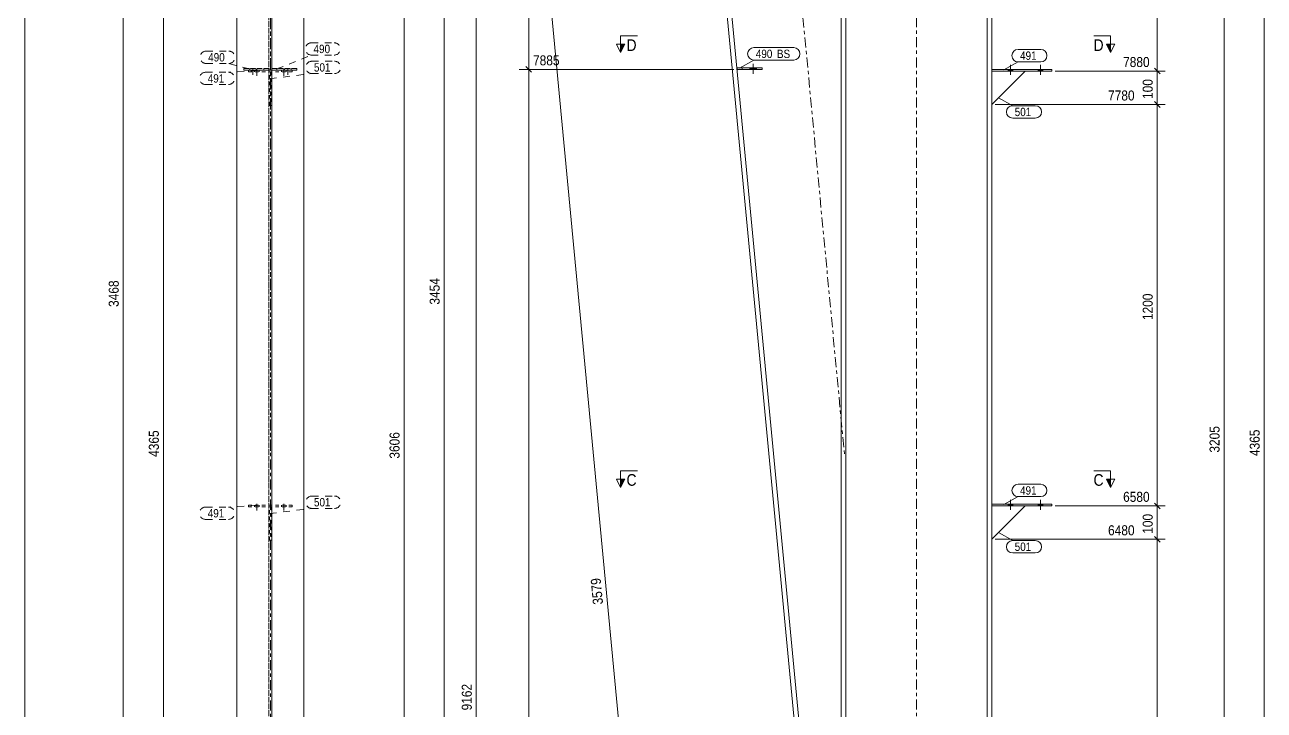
# Model space of a CAD drawing. Header units: millimetres. Extents: x 2 to 579, y 1 to 825.
# Drawn here: x 5 to 375.7, y 385.9 to 590.8 of the extents above; entities that cross this region are included whole.
import ezdxf

# ---------------------------------------------------------------- set-up
doc = ezdxf.new("R2010")
doc.units = ezdxf.units.MM
for name, pattern in [('XKITLINE00', [0]), ('XKITLINE01', [4, 1, -1, 1, -1]), ('XKITLINE02', [4, 2, -2]), ('XKITLINE03', [6, 3, -1, 1, -1])]:
    doc.linetypes.add(name, pattern=pattern)
for name, color, linetype, lineweight in [('Bolt', 3, 'Continuous', 0), ('Dimensions', 7, 'Continuous', 0), ('DrawingSheet', 5, 'Continuous', 0), ('Part', 2, 'Continuous', 0), ('PartMark', 7, 'Continuous', 0), ('Section', 6, 'Continuous', 0)]:
    doc.layers.add(name, color=color, linetype=linetype, lineweight=lineweight)
doc.styles.add('ARIAL', font='ARIAL.TTF')

# ---------------------------------------------------------------- blocks, each defined once
blk = doc.blocks.new('*A13')
at = {"layer": 'Bolt'}
for points in [[(300.52, 577.44), (300.52, 576.94), (299.12, 576.94), (299.12, 577.44)], [(300.52, 577.44), (300.52, 576.94), (299.12, 576.94), (299.12, 577.44)], [(309.52, 577.44), (309.52, 576.94), (308.12, 576.94), (308.12, 577.44)], [(309.52, 577.44), (309.52, 576.94), (308.12, 576.94), (308.12, 577.44)]]:
    blk.add_hatch(color=3, dxfattribs=at).paths.add_polyline_path(points, flags=17)
at = {"layer": 'Bolt', "color": 3, "linetype": 'XKITLINE00', "lineweight": 0}
for p, q in [((299.82, 575.78), (299.82, 578.78)), ((299.82, 575.78), (299.82, 578.78)), ((308.82, 575.78), (308.82, 578.78)), ((308.82, 575.78), (308.82, 578.78)), ((299.12, 576.94), (299.12, 577.44)), ((299.12, 576.94), (299.12, 577.44)), ((300.52, 576.94), (300.52, 577.44)), ((300.52, 576.94), (300.52, 577.44)), ((308.12, 576.94), (308.12, 577.44)), ((308.12, 576.94), (308.12, 577.44)), ((309.52, 576.94), (309.52, 577.44)), ((309.52, 576.94), (309.52, 577.44))]:
    blk.add_line(p, q, dxfattribs=at)
blk = doc.blocks.new('*A14')
at = {"layer": 'Bolt'}
for points in [[(300.52, 447.44), (300.52, 446.94), (299.12, 446.94), (299.12, 447.44)], [(300.52, 447.44), (300.52, 446.94), (299.12, 446.94), (299.12, 447.44)], [(309.52, 447.44), (309.52, 446.94), (308.12, 446.94), (308.12, 447.44)], [(309.52, 447.44), (309.52, 446.94), (308.12, 446.94), (308.12, 447.44)]]:
    blk.add_hatch(color=3, dxfattribs=at).paths.add_polyline_path(points, flags=17)
at = {"layer": 'Bolt', "color": 3, "linetype": 'XKITLINE00', "lineweight": 0}
for p, q in [((299.82, 445.78), (299.82, 448.78)), ((299.82, 445.78), (299.82, 448.78)), ((308.82, 445.78), (308.82, 448.78)), ((308.82, 445.78), (308.82, 448.78)), ((299.12, 446.94), (299.12, 447.44)), ((299.12, 446.94), (299.12, 447.44)), ((300.52, 446.94), (300.52, 447.44)), ((300.52, 446.94), (300.52, 447.44)), ((308.12, 446.94), (308.12, 447.44)), ((308.12, 446.94), (308.12, 447.44)), ((309.52, 446.94), (309.52, 447.44)), ((309.52, 446.94), (309.52, 447.44))]:
    blk.add_line(p, q, dxfattribs=at)
blk = doc.blocks.new('*A15')
at = {"layer": 'Bolt', "color": 3, "linetype": 'XKITLINE02', "lineweight": 0}
for p, q in [((222.84, 576.09), (222.84, 579.09)), ((221.85, 577.44), (221.85, 577.94)), ((223.82, 577.44), (223.82, 577.94))]:
    blk.add_line(p, q, dxfattribs=at)
blk = doc.blocks.new('*A16')
at = {"layer": 'Bolt'}
blk.add_hatch(color=3, dxfattribs=at).paths.add_polyline_path([(221.85, 577.44), (221.85, 577.94), (223.82, 577.94), (223.82, 577.44)], flags=17)
at = {"layer": 'Bolt', "color": 3, "linetype": 'XKITLINE00', "lineweight": 0}
for p, q in [((222.84, 576.09), (222.84, 579.09)), ((221.85, 577.44), (221.85, 577.94)), ((223.82, 577.44), (223.82, 577.94))]:
    blk.add_line(p, q, dxfattribs=at)
blk = doc.blocks.new('*A24')
at = {"layer": 'Part', "color": 2, "linetype": 'XKITLINE00', "lineweight": 0}
for p, q in [((294.22, 176.04), (294.22, 684.52)), ((249.22, 649.04), (249.22, 176.04)), ((250.62, 646.06), (250.62, 286.44)), ((292.82, 646.06), (292.82, 286.44))]:
    blk.add_line(p, q, dxfattribs=at)
at = {"layer": 'Part', "color": 7, "linetype": 'XKITLINE03', "lineweight": 0}
blk.add_line((271.72, 176.04), (271.72, 676.78), dxfattribs=at)
blk = doc.blocks.new('*A25')
at = {"layer": 'Part', "color": 2, "linetype": 'XKITLINE00', "lineweight": 0}
blk.add_line((294.22, 566.94), (304.22, 576.94), dxfattribs=at)
at = {"layer": 'Part', "color": 7, "linetype": 'XKITLINE01', "lineweight": 0}
for p, q in [((294.22, 576.94), (294.22, 566.94)), ((304.22, 576.94), (294.22, 576.94))]:
    blk.add_line(p, q, dxfattribs=at)
blk = doc.blocks.new('*A26')
at = {"layer": 'Part', "color": 2, "linetype": 'XKITLINE00', "lineweight": 0}
for p, q in [((312.22, 577.44), (294.22, 577.44)), ((294.22, 576.94), (312.22, 576.94)), ((312.22, 576.94), (312.22, 577.44))]:
    blk.add_line(p, q, dxfattribs=at)
at = {"layer": 'Part', "color": 7, "linetype": 'XKITLINE01', "lineweight": 0}
blk.add_line((294.22, 577.44), (294.22, 576.94), dxfattribs=at)
blk = doc.blocks.new('*A27')
at = {"layer": 'Part', "color": 2, "linetype": 'XKITLINE00', "lineweight": 0}
blk.add_line((294.22, 436.94), (304.22, 446.94), dxfattribs=at)
at = {"layer": 'Part', "color": 7, "linetype": 'XKITLINE01', "lineweight": 0}
for p, q in [((294.22, 446.94), (294.22, 436.94)), ((304.22, 446.94), (294.22, 446.94))]:
    blk.add_line(p, q, dxfattribs=at)
blk = doc.blocks.new('*A28')
at = {"layer": 'Part', "color": 2, "linetype": 'XKITLINE00', "lineweight": 0}
for p, q in [((312.22, 447.44), (294.22, 447.44)), ((294.22, 446.94), (312.22, 446.94)), ((312.22, 446.94), (312.22, 447.44))]:
    blk.add_line(p, q, dxfattribs=at)
at = {"layer": 'Part', "color": 7, "linetype": 'XKITLINE01', "lineweight": 0}
blk.add_line((294.22, 447.44), (294.22, 446.94), dxfattribs=at)
blk = doc.blocks.new('*A29')
at = {"layer": 'Part', "color": 7, "linetype": 'XKITLINE01', "lineweight": 0}
for p, q in [((225.54, 577.94), (218.04, 577.94)), ((218.04, 577.94), (218.04, 577.44)), ((218.04, 577.44), (225.54, 577.44)), ((219.54, 577.44), (219.54, 577.94)), ((225.54, 577.44), (225.54, 577.94))]:
    blk.add_line(p, q, dxfattribs=at)
blk = doc.blocks.new('*A30')
at = {"layer": 'Part', "color": 2, "linetype": 'XKITLINE00', "lineweight": 0}
for p, q in [((218.04, 577.44), (218.04, 577.94)), ((218.04, 577.94), (225.54, 577.94)), ((225.54, 577.44), (218.04, 577.44)), ((225.54, 577.94), (225.54, 577.44))]:
    blk.add_line(p, q, dxfattribs=at)
at = {"layer": 'Part', "color": 7, "linetype": 'XKITLINE01', "lineweight": 0}
blk.add_line((219.54, 577.44), (219.54, 577.94), dxfattribs=at)
blk = doc.blocks.new('*A34')
at = {"layer": 'Part', "color": 7, "linetype": 'XKITLINE01', "lineweight": 0}
for p, q in [((212.57, 620.15), (248.06, 648.13)), ((248.06, 648.13), (249.22, 647.57)), ((249.22, 249.04), (249.22, 647.57)), ((249.22, 249.04), (249.22, 647.57)), ((249.22, 647.57), (249.22, 647.57))]:
    blk.add_line(p, q, dxfattribs=at)
at = {"layer": 'Part', "color": 7, "linetype": 'XKITLINE03', "lineweight": 0}
blk.add_line((232.66, 646.68), (250.17, 462.28), dxfattribs=at)
at = {"layer": 'Part', "color": 2, "linetype": 'XKITLINE00', "lineweight": 0}
for p, q in [((249.22, 647.57), (248.06, 648.13)), ((247.83, 248.91), (212.57, 620.15)), ((213.88, 621.18), (249.22, 249.04)), ((249.22, 249.04), (247.83, 248.91))]:
    blk.add_line(p, q, dxfattribs=at)
blk = doc.blocks.new('*A45')
at = {"layer": 'Bolt', "color": 3, "linetype": 'XKITLINE02', "lineweight": 0}
for p, q in [((74.45, 575.53), (74.45, 578.53)), ((74.45, 575.53), (74.45, 578.53)), ((82.45, 575.53), (82.45, 578.53)), ((82.45, 575.53), (82.45, 578.53)), ((73.75, 576.69), (73.75, 577.19)), ((73.75, 576.69), (73.75, 577.19)), ((75.15, 576.69), (75.15, 577.19)), ((75.15, 576.69), (75.15, 577.19)), ((81.75, 576.69), (81.75, 577.19)), ((81.75, 576.69), (81.75, 577.19)), ((83.15, 576.69), (83.15, 577.19)), ((83.15, 576.69), (83.15, 577.19))]:
    blk.add_line(p, q, dxfattribs=at)
blk = doc.blocks.new('*A46')
at = {"layer": 'Bolt', "color": 3, "linetype": 'XKITLINE02', "lineweight": 0}
for p, q in [((73.75, 446.69), (73.75, 447.19)), ((73.75, 446.69), (73.75, 447.19)), ((74.45, 445.53), (74.45, 448.53)), ((74.45, 445.53), (74.45, 448.53)), ((75.15, 446.69), (75.15, 447.19)), ((75.15, 446.69), (75.15, 447.19)), ((81.75, 446.69), (81.75, 447.19)), ((81.75, 446.69), (81.75, 447.19)), ((82.45, 445.53), (82.45, 448.53)), ((82.45, 445.53), (82.45, 448.53)), ((83.15, 446.69), (83.15, 447.19)), ((83.15, 446.69), (83.15, 447.19))]:
    blk.add_line(p, q, dxfattribs=at)
blk = doc.blocks.new('*A47')
at = {"layer": 'Bolt', "color": 3, "linetype": 'XKITLINE02', "lineweight": 0}
for p, q in [((73.25, 575.84), (73.25, 578.84)), ((72.27, 577.19), (72.27, 577.69)), ((74.23, 577.19), (74.23, 577.69))]:
    blk.add_line(p, q, dxfattribs=at)
blk = doc.blocks.new('*A48')
at = {"layer": 'Bolt', "color": 3, "linetype": 'XKITLINE02', "lineweight": 0}
for p, q in [((83.65, 575.84), (83.65, 578.84)), ((82.67, 577.19), (82.67, 577.69)), ((84.63, 577.19), (84.63, 577.69))]:
    blk.add_line(p, q, dxfattribs=at)
blk = doc.blocks.new('*A56')
at = {"layer": 'Part', "color": 7, "linetype": 'XKITLINE01', "lineweight": 0}
for p, q in [((68.45, 684.27), (68.45, 248.67)), ((78, 683.17), (78, 175.8)), ((78.9, 175.8), (78.9, 683.17)), ((88.45, 248.67), (88.45, 684.27))]:
    blk.add_line(p, q, dxfattribs=at)
at = {"layer": 'Part', "color": 7, "linetype": 'XKITLINE03', "lineweight": 0}
blk.add_line((78.45, 175.8), (78.45, 676.54), dxfattribs=at)
blk = doc.blocks.new('*A57')
at = {"layer": 'Part', "color": 7, "linetype": 'XKITLINE01', "lineweight": 0}
for p, q in [((78.2, 576.69), (78.7, 576.69)), ((78.2, 566.69), (78.2, 576.69)), ((78.2, 576.69), (78.7, 576.69)), ((78.7, 576.69), (78.7, 566.69)), ((78.7, 566.69), (78.2, 566.69))]:
    blk.add_line(p, q, dxfattribs=at)
blk = doc.blocks.new('*A58')
at = {"layer": 'Part', "color": 7, "linetype": 'XKITLINE01', "lineweight": 0}
for p, q in [((71.95, 577.19), (84.95, 577.19)), ((71.95, 576.69), (71.95, 577.19)), ((84.95, 577.19), (71.95, 577.19)), ((84.95, 576.69), (71.95, 576.69)), ((71.95, 576.69), (84.95, 576.69)), ((84.95, 577.19), (84.95, 576.69))]:
    blk.add_line(p, q, dxfattribs=at)
blk = doc.blocks.new('*A59')
at = {"layer": 'Part', "color": 7, "linetype": 'XKITLINE01', "lineweight": 0}
for p, q in [((78.2, 446.69), (78.7, 446.69)), ((78.2, 436.69), (78.2, 446.69)), ((78.2, 446.69), (78.7, 446.69)), ((78.7, 446.69), (78.7, 436.69)), ((78.7, 436.69), (78.2, 436.69))]:
    blk.add_line(p, q, dxfattribs=at)
blk = doc.blocks.new('*A60')
at = {"layer": 'Part', "color": 7, "linetype": 'XKITLINE01', "lineweight": 0}
for p, q in [((71.95, 447.19), (84.95, 447.19)), ((71.95, 446.69), (71.95, 447.19)), ((84.95, 447.19), (71.95, 447.19)), ((84.95, 446.69), (71.95, 446.69)), ((71.95, 446.69), (84.95, 446.69)), ((84.95, 447.19), (84.95, 446.69))]:
    blk.add_line(p, q, dxfattribs=at)
blk = doc.blocks.new('*A61')
at = {"layer": 'Part', "color": 7, "linetype": 'XKITLINE01', "lineweight": 0}
for p, q in [((70.55, 577.69), (78.05, 577.69)), ((78.05, 577.69), (70.55, 577.69)), ((70.55, 577.69), (70.55, 577.69)), ((70.55, 577.69), (70.55, 577.19)), ((70.55, 577.19), (78.05, 577.19)), ((78.05, 577.19), (70.55, 577.19)), ((76.55, 577.19), (76.55, 577.69)), ((78.05, 577.69), (78.05, 577.69)), ((78.05, 577.19), (78.05, 577.69))]:
    blk.add_line(p, q, dxfattribs=at)
blk = doc.blocks.new('*A62')
at = {"layer": 'Part', "color": 7, "linetype": 'XKITLINE01', "lineweight": 0}
for p, q in [((86.35, 577.69), (78.85, 577.69)), ((78.85, 577.19), (78.85, 577.69)), ((78.85, 577.69), (86.35, 577.69)), ((86.35, 577.19), (78.85, 577.19)), ((78.85, 577.19), (78.85, 577.19)), ((78.85, 577.19), (86.35, 577.19)), ((80.35, 577.19), (80.35, 577.69)), ((86.35, 577.19), (86.35, 577.69)), ((86.35, 577.19), (86.35, 577.19))]:
    blk.add_line(p, q, dxfattribs=at)
blk = doc.blocks.new('*A66')
at = {"layer": 'Part', "color": 7, "linetype": 'XKITLINE01', "lineweight": 0}
for p, q in [((78, 647.88), (78, 248.8)), ((78.9, 647.88), (78, 647.88)), ((78, 647.33), (78.9, 647.33)), ((78.9, 248.8), (78.9, 647.88)), ((78, 620.94), (68.45, 620.94)), ((68.45, 620.94), (68.45, 609.63)), ((68.45, 619.91), (88.45, 619.91)), ((88.45, 620.94), (78.9, 620.94)), ((88.45, 609.63), (88.45, 620.94)), ((88.45, 248.8), (68.45, 248.8))]:
    blk.add_line(p, q, dxfattribs=at)
at = {"layer": 'Part', "color": 7, "linetype": 'XKITLINE03', "lineweight": 0}
blk.add_line((78.45, 646.44), (78.45, 462.04), dxfattribs=at)
at = {"layer": 'Part', "color": 2, "linetype": 'XKITLINE00', "lineweight": 0}
for p, q in [((68.45, 248.67), (68.45, 609.63)), ((88.45, 248.67), (88.45, 609.63)), ((88.45, 248.67), (68.45, 248.67))]:
    blk.add_line(p, q, dxfattribs=at)
blk = doc.blocks.new('*A114')
at = {"layer": 'DrawingSheet', "color": 5, "linetype": 'XKITLINE00', "lineweight": 0}
blk.add_line((5, 825), (5, 5), dxfattribs=at)
blk = doc.blocks.new('*A126')
at = {"layer": 'PartMark', "color": 7, "linetype": 'XKITLINE00', "lineweight": 0}
for p, q in [((302.09, 453.4), (308.86, 453.4)), ((297.85, 447.31), (302.09, 449.7)), ((302.09, 449.7), (308.86, 449.7))]:
    blk.add_line(p, q, dxfattribs=at)
for centre, start, end in [((302.09, 451.55), 90, 270), ((308.86, 451.55), 270, 90)]:
    blk.add_arc(centre, 1.85, start, end, dxfattribs=at)
at = {"layer": 'PartMark', "color": 3, "style": 'ARIAL', "width": 0.85}
blk.add_text('491', height=2.5, dxfattribs=at).set_placement((302.69, 450.3))
blk = doc.blocks.new('*A127')
at = {"layer": 'PartMark', "color": 7, "linetype": 'XKITLINE00', "lineweight": 0}
for p, q in [((296.25, 438.97), (300.49, 436.57)), ((300.49, 436.57), (307.26, 436.57)), ((300.49, 432.87), (307.26, 432.87))]:
    blk.add_line(p, q, dxfattribs=at)
for centre, start, end in [((300.49, 434.72), 90, 270), ((307.26, 434.72), 270, 90)]:
    blk.add_arc(centre, 1.85, start, end, dxfattribs=at)
at = {"layer": 'PartMark', "color": 3, "style": 'ARIAL', "width": 0.85}
blk.add_text('501', height=2.5, dxfattribs=at).set_placement((301.09, 433.47))
blk = doc.blocks.new('*A128')
at = {"layer": 'PartMark', "color": 7, "linetype": 'XKITLINE00', "lineweight": 0}
for p, q in [((302.09, 583.4), (308.86, 583.4)), ((297.85, 577.31), (302.09, 579.7)), ((302.09, 579.7), (308.86, 579.7))]:
    blk.add_line(p, q, dxfattribs=at)
for centre, start, end in [((302.09, 581.55), 90, 270), ((308.86, 581.55), 270, 90)]:
    blk.add_arc(centre, 1.85, start, end, dxfattribs=at)
at = {"layer": 'PartMark', "color": 3, "style": 'ARIAL', "width": 0.85}
blk.add_text('491', height=2.5, dxfattribs=at).set_placement((302.69, 580.3))
blk = doc.blocks.new('*A129')
at = {"layer": 'PartMark', "color": 7, "linetype": 'XKITLINE00', "lineweight": 0}
for p, q in [((296.25, 568.97), (300.49, 566.57)), ((300.49, 566.57), (307.26, 566.57)), ((300.49, 562.87), (307.26, 562.87))]:
    blk.add_line(p, q, dxfattribs=at)
for centre, start, end in [((300.49, 564.72), 90, 270), ((307.26, 564.72), 270, 90)]:
    blk.add_arc(centre, 1.85, start, end, dxfattribs=at)
at = {"layer": 'PartMark', "color": 3, "style": 'ARIAL', "width": 0.85}
blk.add_text('501', height=2.5, dxfattribs=at).set_placement((301.09, 563.47))
blk = doc.blocks.new('*A132')
at = {"layer": 'PartMark', "color": 7, "linetype": 'XKITLINE00', "lineweight": 0}
for p, q in [((223.05, 583.94), (235.02, 583.94)), ((218.81, 577.85), (223.05, 580.24)), ((223.05, 580.24), (235.02, 580.24))]:
    blk.add_line(p, q, dxfattribs=at)
for centre, start, end in [((223.05, 582.09), 90, 270), ((235.02, 582.09), 270, 90)]:
    blk.add_arc(centre, 1.85, start, end, dxfattribs=at)
at = {"layer": 'PartMark', "color": 3, "style": 'ARIAL', "width": 0.85}
for s, p in [('490', (223.65, 580.84)), ('BS', (229.97, 580.84))]:
    blk.add_text(s, height=2.5, dxfattribs=at).set_placement(p)
blk = doc.blocks.new('*A134')
at = {"layer": 'Section'}
for points in [[(184.48, 584.94), (183.23, 582.44), (183.23, 584.94)], [(329.79, 584.94), (329.79, 582.44), (328.54, 584.94)]]:
    blk.add_hatch(color=3, dxfattribs=at).paths.add_polyline_path(points, flags=17)
at = {"layer": 'Section', "color": 1, "linetype": 'XKITLINE00', "lineweight": 0}
for p, q in [((183.23, 587.44), (188.23, 587.44)), ((183.23, 587.44), (183.23, 582.44)), ((329.79, 587.44), (324.79, 587.44)), ((329.79, 587.44), (329.79, 582.44))]:
    blk.add_line(p, q, dxfattribs=at)
at = {"layer": 'Section', "color": 3, "linetype": 'XKITLINE00', "lineweight": 0}
for p, q in [((183.23, 582.44), (181.98, 584.94)), ((184.48, 584.94), (181.98, 584.94)), ((183.23, 582.44), (184.48, 584.94)), ((328.54, 584.94), (331.04, 584.94)), ((329.79, 582.44), (328.54, 584.94)), ((331.04, 584.94), (329.79, 582.44))]:
    blk.add_line(p, q, dxfattribs=at)
at = {"layer": 'Section', "color": 7, "style": 'ARIAL', "width": 0.85}
for p in [(184.98, 582.94), (324.67, 582.94)]:
    blk.add_text('D', height=3.5, dxfattribs=at).set_placement(p)
blk = doc.blocks.new('*A138')
at = {"layer": 'Section'}
for points in [[(184.48, 454.94), (183.23, 452.44), (183.23, 454.94)], [(329.79, 454.94), (329.79, 452.44), (328.54, 454.94)]]:
    blk.add_hatch(color=3, dxfattribs=at).paths.add_polyline_path(points, flags=17)
at = {"layer": 'Section', "color": 1, "linetype": 'XKITLINE00', "lineweight": 0}
for p, q in [((183.23, 457.44), (188.23, 457.44)), ((183.23, 457.44), (183.23, 452.44)), ((329.79, 457.44), (324.79, 457.44)), ((329.79, 457.44), (329.79, 452.44))]:
    blk.add_line(p, q, dxfattribs=at)
at = {"layer": 'Section', "color": 3, "linetype": 'XKITLINE00', "lineweight": 0}
for p, q in [((183.23, 452.44), (181.98, 454.94)), ((184.48, 454.94), (181.98, 454.94)), ((183.23, 452.44), (184.48, 454.94)), ((328.54, 454.94), (331.04, 454.94)), ((329.79, 452.44), (328.54, 454.94)), ((331.04, 454.94), (329.79, 452.44))]:
    blk.add_line(p, q, dxfattribs=at)
at = {"layer": 'Section', "color": 7, "style": 'ARIAL', "width": 0.85}
for p in [(184.98, 452.94), (324.67, 452.94)]:
    blk.add_text('C', height=3.5, dxfattribs=at).set_placement(p)
blk = doc.blocks.new('*A146')
at = {"layer": 'Dimensions', "color": 7, "linetype": 'XKITLINE00', "lineweight": 0}
blk.add_line((140.05, 77.32), (140.05, 703.14), dxfattribs=at)
at = {"layer": 'Dimensions', "color": 3, "style": 'ARIAL', "width": 0.85}
blk.add_text('9162', height=3, rotation=90.0002, dxfattribs=at).set_placement((138.7, 385.78))
blk = doc.blocks.new('*A151')
at = {"layer": 'Dimensions', "color": 7, "linetype": 'XKITLINE00', "lineweight": 0}
blk.add_line((375.72, 248.04), (375.72, 684.52), dxfattribs=at)
at = {"layer": 'Dimensions', "color": 3, "style": 'ARIAL', "width": 0.85}
blk.add_text('4365', height=3, rotation=90.0002, dxfattribs=at).set_placement((374.37, 461.83))
blk = doc.blocks.new('*A152')
at = {"layer": 'Dimensions', "color": 7, "linetype": 'XKITLINE00', "lineweight": 0}
for p, q in [((217.04, 577.44), (152.87, 577.44)), ((154.87, 578.29), (156.57, 576.59)), ((155.72, 79.32), (155.72, 577.44))]:
    blk.add_line(p, q, dxfattribs=at)
at = {"layer": 'Dimensions', "color": 3}
blk.add_point((155.72, 577.44), dxfattribs=at)
at = {"layer": 'Dimensions', "color": 3, "style": 'ARIAL', "width": 0.85}
blk.add_text('7885', height=3, dxfattribs=at).set_placement((157.02, 578.64))
blk = doc.blocks.new('*A153')
at = {"layer": 'Dimensions', "color": 7, "linetype": 'XKITLINE00', "lineweight": 0}
for p, q in [((293.22, 684.52), (152.87, 684.52)), ((154.87, 685.37), (156.57, 683.67)), ((155.72, 577.44), (155.72, 684.52)), ((217.04, 577.44), (152.87, 577.44)), ((154.87, 578.29), (156.57, 576.59))]:
    blk.add_line(p, q, dxfattribs=at)
at = {"layer": 'Dimensions', "color": 3}
for p in [(155.72, 684.52), (155.72, 577.44)]:
    blk.add_point(p, dxfattribs=at)
at = {"layer": 'Dimensions', "color": 3, "style": 'ARIAL', "width": 0.85}
blk.add_text('8956', height=3, dxfattribs=at).set_placement((157.02, 685.72))
blk.add_text('1071', height=3, rotation=90.0002, dxfattribs=at).set_placement((154.37, 626.53))
blk = doc.blocks.new('*A157')
at = {"layer": 'Dimensions', "color": 7, "linetype": 'XKITLINE00', "lineweight": 0}
for p, q in [((272.72, 627.56), (366.12, 627.56)), ((362.87, 628.41), (364.57, 626.71)), ((363.72, 307.06), (363.72, 627.56)), ((362.87, 307.91), (364.57, 306.21)), ((272.72, 307.06), (366.12, 307.06))]:
    blk.add_line(p, q, dxfattribs=at)
at = {"layer": 'Dimensions', "color": 3}
for p in [(363.72, 627.56), (363.72, 307.06)]:
    blk.add_point(p, dxfattribs=at)
at = {"layer": 'Dimensions', "color": 3, "style": 'ARIAL', "width": 0.85}
blk.add_text('8386', height=3, dxfattribs=at).set_placement((353.52, 628.76))
blk.add_text('3205', height=3, rotation=90.0002, dxfattribs=at).set_placement((362.37, 462.86))
blk = doc.blocks.new('*A159')
at = {"layer": 'Dimensions', "color": 7, "linetype": 'XKITLINE00', "lineweight": 0}
for p, q in [((342.87, 437.79), (344.57, 436.09)), ((295.22, 436.94), (346.12, 436.94)), ((343.72, 79.32), (343.72, 436.94)), ((295.22, 79.32), (346.12, 79.32)), ((342.87, 80.17), (344.57, 78.47))]:
    blk.add_line(p, q, dxfattribs=at)
at = {"layer": 'Dimensions', "color": 3}
for p in [(343.72, 436.94), (343.72, 79.32)]:
    blk.add_point(p, dxfattribs=at)
at = {"layer": 'Dimensions', "color": 3, "style": 'ARIAL', "width": 0.85}
blk.add_text('6480', height=3, dxfattribs=at).set_placement((329.02, 438.14))
blk.add_text('6480', height=3, rotation=90.0002, dxfattribs=at).set_placement((342.37, 253.68))
blk = doc.blocks.new('*A160')
at = {"layer": 'Dimensions', "color": 7, "linetype": 'XKITLINE00', "lineweight": 0}
for p, q in [((313.22, 446.94), (346.12, 446.94)), ((342.87, 447.79), (344.57, 446.09)), ((343.72, 436.94), (343.72, 446.94)), ((342.87, 437.79), (344.57, 436.09)), ((295.22, 436.94), (346.12, 436.94))]:
    blk.add_line(p, q, dxfattribs=at)
at = {"layer": 'Dimensions', "color": 3}
for p in [(343.72, 446.94), (343.72, 436.94)]:
    blk.add_point(p, dxfattribs=at)
at = {"layer": 'Dimensions', "color": 3, "style": 'ARIAL', "width": 0.85}
blk.add_text('6580', height=3, dxfattribs=at).set_placement((333.52, 448.14))
blk.add_text('100', height=3, rotation=90.0002, dxfattribs=at).set_placement((342.37, 438.6))
blk = doc.blocks.new('*A161')
at = {"layer": 'Dimensions', "color": 7, "linetype": 'XKITLINE00', "lineweight": 0}
for p, q in [((342.87, 567.79), (344.57, 566.09)), ((295.22, 566.94), (346.12, 566.94)), ((343.72, 446.94), (343.72, 566.94)), ((313.22, 446.94), (346.12, 446.94)), ((342.87, 447.79), (344.57, 446.09))]:
    blk.add_line(p, q, dxfattribs=at)
at = {"layer": 'Dimensions', "color": 3}
for p in [(343.72, 566.94), (343.72, 446.94)]:
    blk.add_point(p, dxfattribs=at)
at = {"layer": 'Dimensions', "color": 3, "style": 'ARIAL', "width": 0.85}
blk.add_text('7780', height=3, dxfattribs=at).set_placement((329.02, 568.14))
blk.add_text('1200', height=3, rotation=90.0002, dxfattribs=at).set_placement((342.37, 502.49))
blk = doc.blocks.new('*A162')
at = {"layer": 'Dimensions', "color": 7, "linetype": 'XKITLINE00', "lineweight": 0}
for p, q in [((313.22, 576.94), (346.12, 576.94)), ((342.87, 577.79), (344.57, 576.09)), ((343.72, 566.94), (343.72, 576.94)), ((342.87, 567.79), (344.57, 566.09)), ((295.22, 566.94), (346.12, 566.94))]:
    blk.add_line(p, q, dxfattribs=at)
at = {"layer": 'Dimensions', "color": 3}
for p in [(343.72, 576.94), (343.72, 566.94)]:
    blk.add_point(p, dxfattribs=at)
at = {"layer": 'Dimensions', "color": 3, "style": 'ARIAL', "width": 0.85}
blk.add_text('7880', height=3, dxfattribs=at).set_placement((333.52, 578.14))
blk.add_text('100', height=3, rotation=90.0002, dxfattribs=at).set_placement((342.37, 568.6))
blk = doc.blocks.new('*A163')
at = {"layer": 'Dimensions', "color": 7, "linetype": 'XKITLINE00', "lineweight": 0}
for p, q in [((342.87, 678.49), (344.57, 676.8)), ((314.92, 677.64), (346.12, 677.64)), ((343.72, 576.94), (343.72, 677.64)), ((313.22, 576.94), (346.12, 576.94)), ((342.87, 577.79), (344.57, 576.09))]:
    blk.add_line(p, q, dxfattribs=at)
at = {"layer": 'Dimensions', "color": 3}
for p in [(343.72, 677.64), (343.72, 576.94)]:
    blk.add_point(p, dxfattribs=at)
at = {"layer": 'Dimensions', "color": 3, "style": 'ARIAL', "width": 0.85}
blk.add_text('8887', height=3, dxfattribs=at).set_placement((329.02, 678.84))
blk.add_text('1007', height=3, rotation=90.0002, dxfattribs=at).set_placement((342.37, 622.84))
blk = doc.blocks.new('*A167')
at = {"layer": 'Dimensions', "color": 7, "linetype": 'XKITLINE00', "lineweight": 0}
for p, q in [((213, 605.12), (159.14, 600.01)), ((161.06, 601.04), (162.91, 599.51)), ((195.82, 243.97), (161.98, 600.28)), ((246.83, 248.81), (192.98, 243.7)), ((246.83, 248.81), (193.43, 243.74)), ((195.13, 251.16), (195.82, 243.97)), ((194.89, 244.73), (196.74, 243.21)), ((195.08, 246.41), (195.82, 243.97)), ((196.08, 246.51), (195.82, 243.97))]:
    blk.add_line(p, q, dxfattribs=at)
at = {"layer": 'Dimensions', "color": 3}
for p in [(161.98, 600.28), (195.82, 243.97)]:
    blk.add_point(p, dxfattribs=at)
at = {"layer": 'Dimensions', "color": 7}
blk.add_point((195.82, 243.97), dxfattribs=at)
at = {"layer": 'Dimensions', "color": 3, "style": 'ARIAL', "width": 0.85}
for s, rotation, p in [('3579', 5.4259, (163.16, 601.6)), ('3579', 95.4261, (177.97, 417.57)), ('RD', -84.5743, (196.33, 251.27))]:
    blk.add_text(s, height=3, rotation=rotation, dxfattribs=at).set_placement(p)
blk = doc.blocks.new('*A190')
at = {"layer": 'PartMark', "color": 7, "linetype": 'XKITLINE02', "lineweight": 0}
for p, q in [((90.77, 585.41), (97.53, 585.41)), ((80.38, 577.56), (90.77, 581.71)), ((90.77, 581.71), (97.53, 581.71))]:
    blk.add_line(p, q, dxfattribs=at)
for centre, start, end in [((90.77, 583.56), 90, 270), ((97.53, 583.56), 270, 90)]:
    blk.add_arc(centre, 1.85, start, end, dxfattribs=at)
at = {"layer": 'PartMark', "color": 3, "style": 'ARIAL', "width": 0.85}
blk.add_text('490', height=2.5, dxfattribs=at).set_placement((91.37, 582.31))
blk = doc.blocks.new('*A191')
at = {"layer": 'PartMark', "color": 7, "linetype": 'XKITLINE02', "lineweight": 0}
for p, q in [((59.25, 582.91), (66.02, 582.91)), ((59.25, 579.21), (66.02, 579.21)), ((72.08, 577.56), (66.02, 579.21))]:
    blk.add_line(p, q, dxfattribs=at)
for centre, start, end in [((59.25, 581.06), 90, 270), ((66.02, 581.06), 270, 90)]:
    blk.add_arc(centre, 1.85, start, end, dxfattribs=at)
at = {"layer": 'PartMark', "color": 3, "style": 'ARIAL', "width": 0.85}
blk.add_text('490', height=2.5, dxfattribs=at).set_placement((59.85, 579.81))
blk = doc.blocks.new('*A192')
at = {"layer": 'PartMark', "color": 7, "linetype": 'XKITLINE02', "lineweight": 0}
for p, q in [((59.12, 446.59), (65.89, 446.59)), ((74.58, 447.06), (65.89, 446.59)), ((59.12, 442.89), (65.89, 442.89))]:
    blk.add_line(p, q, dxfattribs=at)
for centre, start, end in [((59.12, 444.74), 90, 270), ((65.89, 444.74), 270, 90)]:
    blk.add_arc(centre, 1.85, start, end, dxfattribs=at)
at = {"layer": 'PartMark', "color": 3, "style": 'ARIAL', "width": 0.85}
blk.add_text('491', height=2.5, dxfattribs=at).set_placement((59.72, 443.49))
blk = doc.blocks.new('*A193')
at = {"layer": 'PartMark', "color": 7, "linetype": 'XKITLINE02', "lineweight": 0}
for p, q in [((90.89, 449.88), (97.65, 449.88)), ((78.33, 444.66), (90.89, 446.18)), ((90.89, 446.18), (97.65, 446.18))]:
    blk.add_line(p, q, dxfattribs=at)
for centre, start, end in [((90.89, 448.03), 90, 270), ((97.65, 448.03), 270, 90)]:
    blk.add_arc(centre, 1.85, start, end, dxfattribs=at)
at = {"layer": 'PartMark', "color": 3, "style": 'ARIAL', "width": 0.85}
blk.add_text('501', height=2.5, dxfattribs=at).set_placement((91.49, 446.78))
blk = doc.blocks.new('*A194')
at = {"layer": 'PartMark', "color": 7, "linetype": 'XKITLINE02', "lineweight": 0}
for p, q in [((59.12, 576.59), (65.89, 576.59)), ((74.58, 577.06), (65.89, 576.59)), ((59.12, 572.89), (65.89, 572.89))]:
    blk.add_line(p, q, dxfattribs=at)
for centre, start, end in [((59.12, 574.74), 90, 270), ((65.89, 574.74), 270, 90)]:
    blk.add_arc(centre, 1.85, start, end, dxfattribs=at)
at = {"layer": 'PartMark', "color": 3, "style": 'ARIAL', "width": 0.85}
blk.add_text('491', height=2.5, dxfattribs=at).set_placement((59.72, 573.49))
blk = doc.blocks.new('*A195')
at = {"layer": 'PartMark', "color": 7, "linetype": 'XKITLINE02', "lineweight": 0}
for p, q in [((90.89, 579.88), (97.65, 579.88)), ((78.33, 574.66), (90.89, 576.18)), ((90.89, 576.18), (97.65, 576.18))]:
    blk.add_line(p, q, dxfattribs=at)
for centre, start, end in [((90.89, 578.03), 90, 270), ((97.65, 578.03), 270, 90)]:
    blk.add_arc(centre, 1.85, start, end, dxfattribs=at)
at = {"layer": 'PartMark', "color": 3, "style": 'ARIAL', "width": 0.85}
blk.add_text('501', height=2.5, dxfattribs=at).set_placement((91.49, 576.78))
blk = doc.blocks.new('*A202')
at = {"layer": 'Dimensions', "color": 7, "linetype": 'XKITLINE00', "lineweight": 0}
for p, q in [((67.45, 684.27), (31.6, 684.27)), ((33.6, 685.12), (35.3, 683.43)), ((34.45, 337.48), (34.45, 684.27)), ((71.06, 337.48), (31.6, 337.48)), ((33.6, 338.32), (35.3, 336.63))]:
    blk.add_line(p, q, dxfattribs=at)
at = {"layer": 'Dimensions', "color": 3}
for p in [(34.45, 684.27), (34.45, 337.48)]:
    blk.add_point(p, dxfattribs=at)
at = {"layer": 'Dimensions', "color": 3, "style": 'ARIAL', "width": 0.85}
blk.add_text('8956', height=3, dxfattribs=at).set_placement((35.75, 685.47))
blk.add_text('3468', height=3, rotation=90.0002, dxfattribs=at).set_placement((33.1, 506.42))
blk = doc.blocks.new('*A205')
at = {"layer": 'Dimensions', "color": 7, "linetype": 'XKITLINE00', "lineweight": 0}
blk.add_line((46.45, 247.8), (46.45, 684.27), dxfattribs=at)
at = {"layer": 'Dimensions', "color": 3, "style": 'ARIAL', "width": 0.85}
blk.add_text('4365', height=3, rotation=90.0002, dxfattribs=at).set_placement((45.1, 461.59))
blk = doc.blocks.new('*A207')
at = {"layer": 'Dimensions', "color": 7, "linetype": 'XKITLINE00', "lineweight": 0}
for p, q in [((89.45, 684.27), (132.85, 684.27)), ((129.6, 685.12), (131.3, 683.43)), ((130.45, 338.84), (130.45, 684.27)), ((85.99, 338.84), (132.85, 338.84)), ((129.6, 339.69), (131.3, 337.99))]:
    blk.add_line(p, q, dxfattribs=at)
at = {"layer": 'Dimensions', "color": 3}
for p in [(130.45, 684.27), (130.45, 338.84)]:
    blk.add_point(p, dxfattribs=at)
at = {"layer": 'Dimensions', "color": 3, "style": 'ARIAL', "width": 0.85}
blk.add_text('8956', height=3, dxfattribs=at).set_placement((120.25, 685.47))
blk.add_text('3454', height=3, rotation=90.0002, dxfattribs=at).set_placement((129.1, 507.11))
blk = doc.blocks.new('*A209')
at = {"layer": 'Dimensions', "color": 7, "linetype": 'XKITLINE00', "lineweight": 0}
for p, q in [((94.9, 645.82), (120.85, 645.82)), ((117.6, 646.67), (119.3, 644.97)), ((118.45, 285.19), (118.45, 645.82)), ((117.6, 286.04), (119.3, 284.35)), ((94.9, 285.19), (120.85, 285.19))]:
    blk.add_line(p, q, dxfattribs=at)
at = {"layer": 'Dimensions', "color": 3}
for p in [(118.45, 645.82), (118.45, 285.19)]:
    blk.add_point(p, dxfattribs=at)
at = {"layer": 'Dimensions', "color": 3, "style": 'ARIAL', "width": 0.85}
blk.add_text('8571', height=3, dxfattribs=at).set_placement((108.25, 647.02))
blk.add_text('3606', height=3, rotation=90.0002, dxfattribs=at).set_placement((117.1, 461.06))

msp = doc.modelspace()

# ---------------------------------------------------------------- block references
at = {"lineweight": 0}
for name in ['*A114', '*A146', '*A202', '*A205', '*A207', '*A153', '*A151', '*A163', '*A209', '*A66', '*A34', '*A157', '*A167', '*A134', '*A191', '*A190', '*A132', '*A128', '*A47', '*A45', '*A195', '*A48', '*A152', '*A15', '*A16', '*A162', '*A13', '*A194', '*A61', '*A58', '*A57', '*A62', '*A29', '*A30', '*A26', '*A25', '*A161', '*A129', '*A138', '*A126', '*A193', '*A160', '*A14', '*A192', '*A60', '*A46', '*A59', '*A28', '*A27', '*A159', '*A127']:
    msp.add_blockref(name, (0, 0), dxfattribs=at)
at = {"layer": 'Part', "lineweight": 0}
for name in ['*A56', '*A24']:
    msp.add_blockref(name, (0, 0), dxfattribs=at)

doc.saveas('drawing.dxf')
